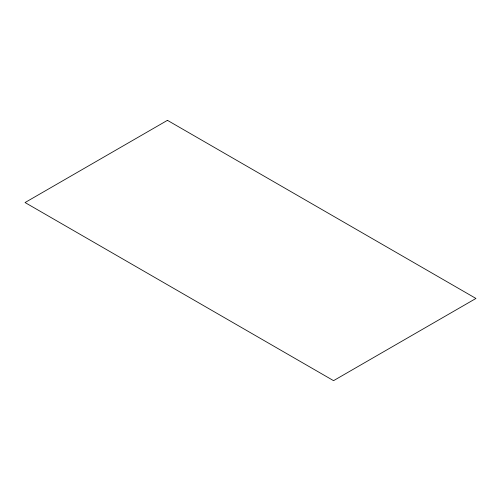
<?xml version="1.0" encoding="UTF-8"?>
<svg xmlns="http://www.w3.org/2000/svg" width="501" height="501" viewBox="0 0 501 501"><rect width="100%" height="100%" fill="white"/><g stroke="black" fill="none" stroke-linecap="round" stroke-linejoin="round"><path stroke-width="0.75" d="M167.44 120.34L25.05 202.548L333.56 380.66L475.95 298.452L167.44 120.34"/></g></svg>
